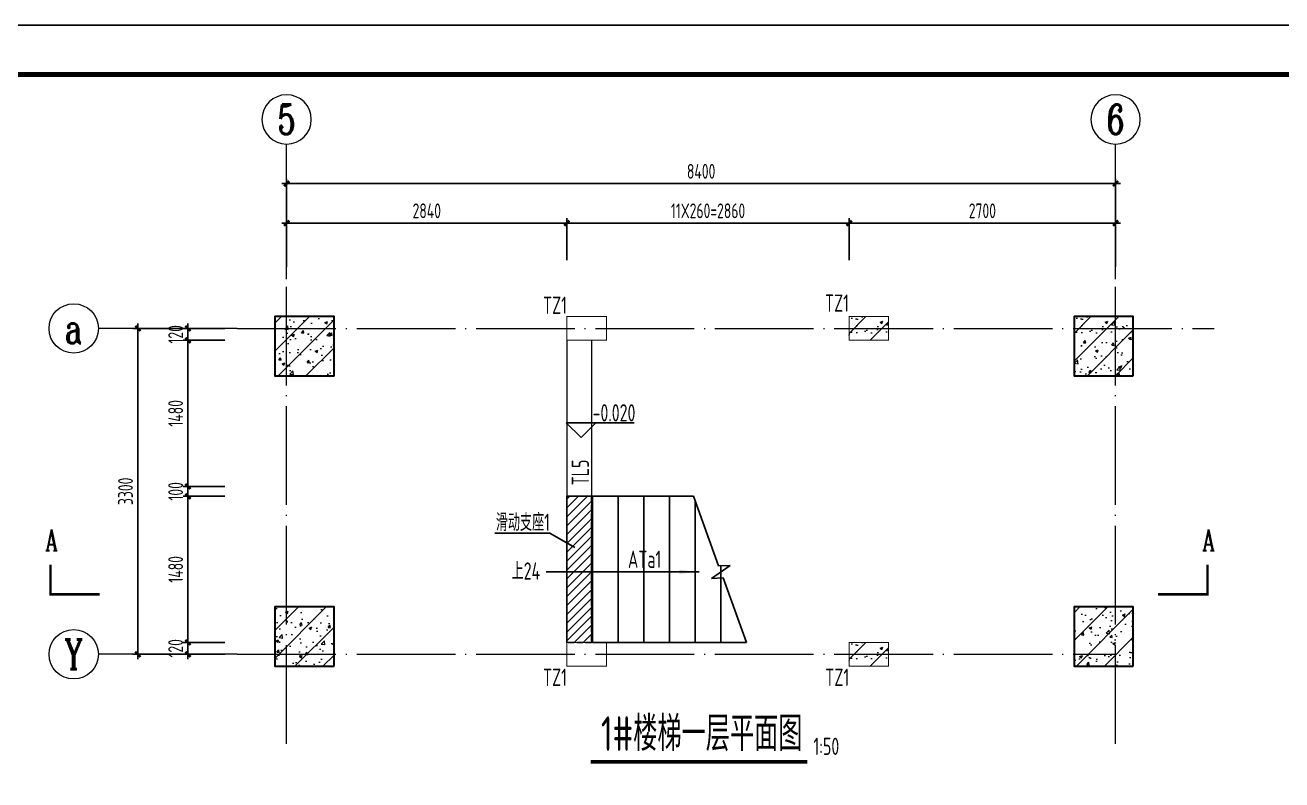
# Model space of a CAD drawing. Extents: x 56246 to 893198, y -950445 to -423535.
# Drawn here: x 198118 to 210853, y -467798 to -460155 of the extents above; entities that cross this region are included whole.
import ezdxf
from ezdxf.enums import TextEntityAlignment as Align

# ---------------------------------------------------------------- set-up
doc = ezdxf.new("R2010")
doc.units = 0
doc.header["$LTSCALE"] = 500
for name, pattern in [('CONTINOUS', [0]), ('DASH', [0.35, 0.25, -0.1]), ('DOTE', [2.42, 2, -0.2, 0.02, -0.2])]:
    doc.linetypes.add(name, pattern=pattern)
for name, color, linetype, lineweight in [('0S-板-上层柱线', 6, 'Continuous', 18), ('0S-柱-线', 50, 'Continuous', 30), ('0S-梁-线', 5, 'Continuous', 18), ('0S-楼梯-文字', 4, 'Continuous', 20), ('0S-轴线', 1, 'DOTE', 13), ('0S-轴线尺寸', 6, 'CONTINOUS', 18), ('0S-轴线编号', 6, 'CONTINOUS', 18), ('上层柱线', 6, 'Continuous', 18)]:
    doc.layers.add(name, color=color, linetype=linetype, lineweight=lineweight)
for name, color, linetype in [('PUB_DIM', 3, 'Continuous'), ('STAIR', 4, 'Continuous'), ('T-TK', 157, 'Continuous'), ('TEXT_LT', 90, 'Continuous'), ('照明平面标注层', 111, 'Continuous')]:
    doc.layers.add(name, color=color, linetype=linetype)
doc.styles.add('_TCH_LABEL', font='COMPLEX', dxfattribs={"bigfont": 'GBCBIG'})
doc.styles.add('TSSD_Axis', font='complex.shx', dxfattribs={"width": 0.7, "bigfont": 'hztxt.shx'})
doc.styles.add('TSSD_DIMENSION', font='tssdeng.shx', dxfattribs={"width": 0.7, "bigfont": 'Hztxt.shx'})
doc.styles.add('TSSD_Rein', font='Tssdeng.shx', dxfattribs={"width": 0.7, "bigfont": 'hztxt.shx'})
doc.dimstyles.new('TSSD_50_50', dxfattribs={"dimtxt": 150, "dimasz": 50, "dimexe": 50, "dimexo": 125, "dimgap": 50, "dimtad": 1, "dimdec": 0, "dimzin": 0, "dimdsep": 46, "dimtxsty": 'TSSD_DIMENSION', "dimblk": 'ARCHTICK', "dimblk1": 'ARCHTICK', "dimblk2": 'ARCHTICK', "dimcen": 0, "dimdle": 50, "dimclrt": 7, "dimadec": 0, "dimazin": 0, "dimtfac": 1, "dimtdec": 0, "dimtix": 1, "dimtmove": 2, "dimatfit": 3, "dimfxl": 1, "dimtolj": 1, "dimtzin": 0, "dimarcsym": 0})
pattern_1 = [(45, (-168073.16, -20701.86), (-141.421356, 141.421356), []), (50, (-168073.16, -20701.86), (286.90407, -25.10085), [30, -330]), (355, (-168073.16, -20701.86), (-55.50053, 300.87685), [24, -264]), (100.4514, (-168049.25, -20703.95), (231.40375, 275.77582), [25.49608, -280.45684]), (46.1842, (-168073.16, -20621.86), (426.89642, -66.2076), [45, -495]), (96.6356, (-168037.6, -20627.4), (373.86508, 389.64715), [38.2441, -420.6852]), (351.1842, (-168073.16, -20621.86), (373.86478, 389.64744), [36, -396]), (21, (-168033.16, -20641.86), (238.76282, -161.04756), [30, -330]), (326, (-168033.16, -20641.86), (97.32613, 290.06002), [24, -264]), (71.4514, (-168013.26, -20655.28), (336.08905, 129.0122), [25.49608, -280.45684]), (37.5, (-168073.16, -20701.86), (4.863942, 133.157542), [2, -260.8, 2, -268, 2, -265]), (7.5, (-168073.16, -20701.86), (105.227815, 157.764685), [2, -152.8, 2, -254.8, 2, -101]), (327.5, (-168162.36, -20701.86), (213.528974, -9.021949), [2, -100, 2, -312, 2, -414]), (317.5, (-168202.36, -20701.86), (233.27447, 40.04199), [2, -130, 2, -207.2, 2, -294])]

# ---------------------------------------------------------------- blocks, each defined once
blk = doc.blocks.new('A0-DWF')
at = {"layer": 'T-TK'}
blk.add_line((0, 0), (118900, 0), dxfattribs=at)
at = {"layer": 'T-TK', "const_width": 100}
blk.add_lwpolyline([(2500, -83100), (117900, -83100), (117900, -1000), (2500, -1000)], close=True, dxfattribs=at)
blk = doc.blocks.new('ts_axno')
at = {"color": 0, "linetype": 'ByBlock', "lineweight": -2}
blk.add_circle((0, 0), 0.5, dxfattribs=at)
at = {"color": 0, "linetype": 'ByBlock', "lineweight": -2, "style": 'TSSD_Axis', "width": 0.7}
blk.add_attdef('A', text='', height=0.6, dxfattribs=at).set_placement((0, 0), align=Align.MIDDLE_CENTER)
blk = doc.blocks.new('_ArchTick')
at = {"color": 0, "linetype": 'ByBlock', "const_width": 0.5}
blk.add_lwpolyline([(-0.53, -0.53), (0.53, 0.53)], dxfattribs=at)
blk = doc.blocks.new('*D148')
at = {"layer": '0S-轴线尺寸', "color": 0, "lineweight": -2, "transparency": 16777216}
for p, q in [((200718, -461760), (209218, -461760)), ((200768, -462601), (200768, -461710)), ((209168, -462601), (209168, -461710))]:
    blk.add_line(p, q, dxfattribs=at)
at = {"layer": 'Defpoints', "color": 0, "transparency": 16777216}
for p in [(209168, -461760), (200768, -462726), (209168, -462726)]:
    blk.add_point(p, dxfattribs=at)
at = {"layer": '0S-轴线尺寸', "color": 0, "lineweight": -2, "transparency": 16777216, "xscale": 50, "yscale": 50, "zscale": 50, "rotation": 180}
blk.add_blockref('_ArchTick', (200768, -461760), dxfattribs=at)
at = {"layer": '0S-轴线尺寸', "color": 0, "lineweight": -2, "transparency": 16777216, "xscale": 50, "yscale": 50, "zscale": 50}
blk.add_blockref('_ArchTick', (209168, -461760), dxfattribs=at)
at = {"layer": '0S-轴线尺寸', "color": 7, "transparency": 16777216, "insert": (204968, -461635), "char_height": 150, "attachment_point": 5, "style": 'TSSD_DIMENSION'}
blk.add_mtext('\\A1;8400', dxfattribs=at)
blk = doc.blocks.new('*D149')
at = {"layer": '0S-轴线尺寸', "color": 0, "lineweight": -2, "transparency": 16777216}
for p, q in [((200143, -463226), (199210, -463226)), ((199260, -466576), (199260, -463176)), ((200143, -466526), (199210, -466526))]:
    blk.add_line(p, q, dxfattribs=at)
at = {"layer": 'Defpoints', "color": 0, "transparency": 16777216}
for p in [(199260, -463226), (200268, -463226), (200268, -466526)]:
    blk.add_point(p, dxfattribs=at)
at = {"layer": '0S-轴线尺寸', "color": 0, "lineweight": -2, "transparency": 16777216, "xscale": 50, "yscale": 50, "zscale": 50}
for p, rotation in [((199260, -463226), 90), ((199260, -466526), 270)]:
    blk.add_blockref('_ArchTick', p, dxfattribs=dict(at, rotation=rotation))
at = {"layer": '0S-轴线尺寸', "color": 7, "transparency": 16777216, "insert": (199135, -464876), "char_height": 150, "attachment_point": 5, "rotation": 90, "style": 'TSSD_DIMENSION'}
blk.add_mtext('\\A1;3300', dxfattribs=at)
blk = doc.blocks.new('*D143')
at = {"layer": '0S-轴线尺寸', "color": 0, "lineweight": -2, "transparency": 16777216}
for p, q in [((200143, -464926), (199718, -464926)), ((199768, -464876), (199768, -466456)), ((200143, -466406), (199718, -466406))]:
    blk.add_line(p, q, dxfattribs=at)
at = {"layer": 'Defpoints', "color": 0, "transparency": 16777216}
for p in [(200268, -464926), (199768, -466406), (200268, -466406)]:
    blk.add_point(p, dxfattribs=at)
at = {"layer": '0S-轴线尺寸', "color": 0, "lineweight": -2, "transparency": 16777216, "xscale": 50, "yscale": 50, "zscale": 50}
for p, rotation in [((199768, -464926), 90), ((199768, -466406), 270)]:
    blk.add_blockref('_ArchTick', p, dxfattribs=dict(at, rotation=rotation))
at = {"layer": '0S-轴线尺寸', "color": 7, "transparency": 16777216, "insert": (199643, -465666), "char_height": 150, "attachment_point": 5, "rotation": 90, "style": 'TSSD_DIMENSION'}
blk.add_mtext('\\A1;1480', dxfattribs=at)
blk = doc.blocks.new('*D144')
at = {"layer": '0S-轴线尺寸', "color": 0, "lineweight": -2, "transparency": 16777216}
for p, q in [((199768, -466406), (199768, -466356)), ((200143, -466406), (199718, -466406)), ((199768, -466406), (199768, -466526)), ((200143, -466526), (199718, -466526)), ((199768, -466526), (199768, -466576))]:
    blk.add_line(p, q, dxfattribs=at)
at = {"layer": 'Defpoints', "color": 0, "transparency": 16777216}
for p in [(200268, -466406), (199768, -466526), (200268, -466526)]:
    blk.add_point(p, dxfattribs=at)
at = {"layer": '0S-轴线尺寸', "color": 0, "lineweight": -2, "transparency": 16777216, "xscale": 50, "yscale": 50, "zscale": 50}
for p, rotation in [((199768, -466406), 270), ((199768, -466526), 90)]:
    blk.add_blockref('_ArchTick', p, dxfattribs=dict(at, rotation=rotation))
at = {"layer": '0S-轴线尺寸', "color": 7, "transparency": 16777216, "insert": (199643, -466466), "char_height": 150, "attachment_point": 5, "rotation": 90, "style": 'TSSD_DIMENSION'}
blk.add_mtext('\\A1;120', dxfattribs=at)
blk = doc.blocks.new('*D145')
at = {"layer": '0S-轴线尺寸', "color": 0, "lineweight": -2, "transparency": 16777216}
for p, q in [((200143, -463226), (199718, -463226)), ((199768, -463226), (199768, -463176)), ((199768, -463226), (199768, -463346)), ((200143, -463346), (199718, -463346)), ((199768, -463346), (199768, -463396))]:
    blk.add_line(p, q, dxfattribs=at)
at = {"layer": 'Defpoints', "color": 0, "transparency": 16777216}
for p in [(200268, -463226), (199768, -463346), (200268, -463346)]:
    blk.add_point(p, dxfattribs=at)
at = {"layer": '0S-轴线尺寸', "color": 0, "lineweight": -2, "transparency": 16777216, "xscale": 50, "yscale": 50, "zscale": 50}
for p, rotation in [((199768, -463226), 270), ((199768, -463346), 90)]:
    blk.add_blockref('_ArchTick', p, dxfattribs=dict(at, rotation=rotation))
at = {"layer": '0S-轴线尺寸', "color": 7, "transparency": 16777216, "insert": (199643, -463286), "char_height": 150, "attachment_point": 5, "rotation": 90, "style": 'TSSD_DIMENSION'}
blk.add_mtext('\\A1;120', dxfattribs=at)
blk = doc.blocks.new('*D146')
at = {"layer": '0S-轴线尺寸', "color": 0, "lineweight": -2, "transparency": 16777216}
for p, q in [((200143, -464826), (199718, -464826)), ((199768, -464826), (199768, -464776)), ((199768, -464826), (199768, -464926)), ((200143, -464926), (199718, -464926)), ((199768, -464926), (199768, -464976))]:
    blk.add_line(p, q, dxfattribs=at)
at = {"layer": 'Defpoints', "color": 0, "transparency": 16777216}
for p in [(200268, -464826), (199768, -464926), (200268, -464926)]:
    blk.add_point(p, dxfattribs=at)
at = {"layer": '0S-轴线尺寸', "color": 0, "lineweight": -2, "transparency": 16777216, "xscale": 50, "yscale": 50, "zscale": 50}
for p, rotation in [((199768, -464826), 270), ((199768, -464926), 90)]:
    blk.add_blockref('_ArchTick', p, dxfattribs=dict(at, rotation=rotation))
at = {"layer": '0S-轴线尺寸', "color": 7, "transparency": 16777216, "insert": (199643, -464876), "char_height": 150, "attachment_point": 5, "rotation": 90, "style": 'TSSD_DIMENSION'}
blk.add_mtext('\\A1;100', dxfattribs=at)
blk = doc.blocks.new('*D147')
at = {"layer": '0S-轴线尺寸', "color": 0, "lineweight": -2, "transparency": 16777216}
for p, q in [((199768, -463296), (199768, -464876)), ((200143, -463346), (199718, -463346)), ((200143, -464826), (199718, -464826))]:
    blk.add_line(p, q, dxfattribs=at)
at = {"layer": 'Defpoints', "color": 0, "transparency": 16777216}
for p in [(200268, -463346), (199768, -464826), (200268, -464826)]:
    blk.add_point(p, dxfattribs=at)
at = {"layer": '0S-轴线尺寸', "color": 0, "lineweight": -2, "transparency": 16777216, "xscale": 50, "yscale": 50, "zscale": 50}
for p, rotation in [((199768, -463346), 90), ((199768, -464826), 270)]:
    blk.add_blockref('_ArchTick', p, dxfattribs=dict(at, rotation=rotation))
at = {"layer": '0S-轴线尺寸', "color": 7, "transparency": 16777216, "insert": (199643, -464086), "char_height": 150, "attachment_point": 5, "rotation": 90, "style": 'TSSD_DIMENSION'}
blk.add_mtext('\\A1;1480', dxfattribs=at)
blk = doc.blocks.new('_ARROW')
blk.add_solid([(0, 0), (-1, 0.1), (-1, -0.1)])
blk = doc.blocks.new('*D152')
at = {"layer": '0S-轴线尺寸', "color": 0, "lineweight": -2, "transparency": 16777216}
for p, q in [((203608, -462535), (203608, -462110)), ((206468, -462535), (206468, -462110)), ((206518, -462160), (203558, -462160))]:
    blk.add_line(p, q, dxfattribs=at)
at = {"layer": 'Defpoints', "color": 0, "transparency": 16777216}
for p in [(203608, -462160), (203608, -462660), (206468, -462660)]:
    blk.add_point(p, dxfattribs=at)
at = {"layer": '0S-轴线尺寸', "color": 0, "lineweight": -2, "transparency": 16777216, "xscale": 50, "yscale": 50, "zscale": 50, "rotation": 180}
blk.add_blockref('_ArchTick', (203608, -462160), dxfattribs=at)
at = {"layer": '0S-轴线尺寸', "color": 0, "lineweight": -2, "transparency": 16777216, "xscale": 50, "yscale": 50, "zscale": 50}
blk.add_blockref('_ArchTick', (206468, -462160), dxfattribs=at)
at = {"layer": '0S-轴线尺寸', "color": 7, "transparency": 16777216, "insert": (205038, -462035), "char_height": 150, "attachment_point": 5, "style": 'TSSD_DIMENSION'}
blk.add_mtext('\\A1;11X260=2860', dxfattribs=at)
blk = doc.blocks.new('*D150')
at = {"layer": '0S-轴线尺寸', "color": 0, "lineweight": -2, "transparency": 16777216}
for p, q in [((200768, -462535), (200768, -462110)), ((203608, -462535), (203608, -462110)), ((203658, -462160), (200718, -462160))]:
    blk.add_line(p, q, dxfattribs=at)
at = {"layer": 'Defpoints', "color": 0, "transparency": 16777216}
for p in [(200768, -462160), (200768, -462660), (203608, -462660)]:
    blk.add_point(p, dxfattribs=at)
at = {"layer": '0S-轴线尺寸', "color": 0, "lineweight": -2, "transparency": 16777216, "xscale": 50, "yscale": 50, "zscale": 50, "rotation": 180}
blk.add_blockref('_ArchTick', (200768, -462160), dxfattribs=at)
at = {"layer": '0S-轴线尺寸', "color": 0, "lineweight": -2, "transparency": 16777216, "xscale": 50, "yscale": 50, "zscale": 50}
blk.add_blockref('_ArchTick', (203608, -462160), dxfattribs=at)
at = {"layer": '0S-轴线尺寸', "color": 7, "transparency": 16777216, "insert": (202188, -462035), "char_height": 150, "attachment_point": 5, "style": 'TSSD_DIMENSION'}
blk.add_mtext('\\A1;2840', dxfattribs=at)
blk = doc.blocks.new('*D151')
at = {"layer": '0S-轴线尺寸', "color": 0, "lineweight": -2, "transparency": 16777216}
for p, q in [((206468, -462535), (206468, -462110)), ((209168, -462535), (209168, -462110)), ((209218, -462160), (206418, -462160))]:
    blk.add_line(p, q, dxfattribs=at)
at = {"layer": 'Defpoints', "color": 0, "transparency": 16777216}
for p in [(206468, -462160), (206468, -462660), (209168, -462660)]:
    blk.add_point(p, dxfattribs=at)
at = {"layer": '0S-轴线尺寸', "color": 0, "lineweight": -2, "transparency": 16777216, "xscale": 50, "yscale": 50, "zscale": 50, "rotation": 180}
blk.add_blockref('_ArchTick', (206468, -462160), dxfattribs=at)
at = {"layer": '0S-轴线尺寸', "color": 0, "lineweight": -2, "transparency": 16777216, "xscale": 50, "yscale": 50, "zscale": 50}
blk.add_blockref('_ArchTick', (209168, -462160), dxfattribs=at)
at = {"layer": '0S-轴线尺寸', "color": 7, "transparency": 16777216, "insert": (207818, -462035), "char_height": 150, "attachment_point": 5, "style": 'TSSD_DIMENSION'}
blk.add_mtext('\\A1;2700', dxfattribs=at)

msp = doc.modelspace()

# ---------------------------------------------------------------- hatches: boundary and pattern name
h = msp.add_hatch()
h.set_pattern_fill('ANSI31', color=256, scale=20)
h.set_pattern_definition([(45, (249680.085, -266397.484), (-44.90128, 44.90128), [])])
h.paths.add_polyline_path([(203607.7478, -466406.3148), (203607.7478, -464926.3148), (203857.7478, -464926.3148), (203857.7478, -466406.3148)])
at = {"layer": '上层柱线'}
h = msp.add_hatch(dxfattribs=at)
h.set_pattern_fill('钢筋混凝土', color=256, scale=40, pattern_type=2)
h.set_pattern_definition(pattern_1)
h.paths.add_polyline_path([(201247.7478, -463706.3148), (201247.7478, -463106.3148), (200647.7478, -463106.3148), (200647.7478, -463706.3148)])
h = msp.add_hatch(dxfattribs=at)
h.set_pattern_fill('钢筋混凝土', color=256, scale=40, pattern_type=2)
h.set_pattern_definition([(45, (-170353.16, -20701.86), (-141.421356, 141.421356), []), (50, (-170353.16, -20701.86), (286.90407, -25.10085), [30, -330]), (355, (-170353.16, -20701.86), (-55.50053, 300.87685), [24, -264]), (100.4514, (-170329.25, -20703.95), (231.40375, 275.77582), [25.49608, -280.45684]), (46.1842, (-170353.16, -20621.86), (426.89642, -66.2076), [45, -495]), (96.6356, (-170317.6, -20627.4), (373.86508, 389.64715), [38.2441, -420.6852]), (351.1842, (-170353.16, -20621.86), (373.86478, 389.64744), [36, -396]), (21, (-170313.16, -20641.86), (238.76282, -161.04756), [30, -330]), (326, (-170313.16, -20641.86), (97.32613, 290.06002), [24, -264]), (71.4514, (-170293.26, -20655.28), (336.08905, 129.0122), [25.49608, -280.45684]), (37.5, (-170353.16, -20701.86), (4.863942, 133.157542), [2, -260.8, 2, -268, 2, -265]), (7.5, (-170353.16, -20701.86), (105.227815, 157.764685), [2, -152.8, 2, -254.8, 2, -101]), (327.5, (-170442.36, -20701.86), (213.528974, -9.021949), [2, -100, 2, -312, 2, -414]), (317.5, (-170482.36, -20701.86), (233.27447, 40.04199), [2, -130, 2, -207.2, 2, -294])])
h.paths.add_polyline_path([(206867.7478, -463346.3148), (206867.7478, -463106.3148), (206467.7478, -463106.3148), (206467.7478, -463346.3148)])
h = msp.add_hatch(dxfattribs=at)
h.set_pattern_fill('钢筋混凝土', color=256, scale=40, pattern_type=2)
h.set_pattern_definition(pattern_1)
h.paths.add_polyline_path([(209347.7478, -463706.3148), (209347.7478, -463106.3148), (208747.7478, -463106.3148), (208747.7478, -463706.3148)])
h = msp.add_hatch(dxfattribs=at)
h.set_pattern_fill('钢筋混凝土', color=256, scale=40, pattern_type=2)
h.set_pattern_definition(pattern_1)
h.paths.add_polyline_path([(201247.7478, -466646.3148), (201247.7478, -466046.3148), (200647.7478, -466046.3148), (200647.7478, -466646.3148)])
h = msp.add_hatch(dxfattribs=at)
h.set_pattern_fill('钢筋混凝土', color=256, scale=40, pattern_type=2)
h.set_pattern_definition(pattern_1)
h.paths.add_polyline_path([(209347.7478, -466646.3148), (209347.7478, -466046.3148), (208747.7478, -466046.3148), (208747.7478, -466646.3148)])
h = msp.add_hatch(dxfattribs=at)
h.set_pattern_fill('钢筋混凝土', color=256, scale=40, pattern_type=2)
h.set_pattern_definition([(45, (-170353.16, -24001.86), (-141.421356, 141.421356), []), (50, (-170353.16, -24001.86), (286.90407, -25.10085), [30, -330]), (355, (-170353.16, -24001.86), (-55.50053, 300.87685), [24, -264]), (100.4514, (-170329.25, -24003.95), (231.40375, 275.77582), [25.49608, -280.45684]), (46.1842, (-170353.16, -23921.86), (426.89642, -66.2076), [45, -495]), (96.6356, (-170317.6, -23927.4), (373.86508, 389.64715), [38.2441, -420.6852]), (351.1842, (-170353.16, -23921.86), (373.86478, 389.64744), [36, -396]), (21, (-170313.16, -23941.86), (238.76282, -161.04756), [30, -330]), (326, (-170313.16, -23941.86), (97.32613, 290.06002), [24, -264]), (71.4514, (-170293.26, -23955.28), (336.08905, 129.0122), [25.49608, -280.45684]), (37.5, (-170353.16, -24001.86), (4.863942, 133.157542), [2, -260.8, 2, -268, 2, -265]), (7.5, (-170353.16, -24001.86), (105.227815, 157.764685), [2, -152.8, 2, -254.8, 2, -101]), (327.5, (-170442.36, -24001.86), (213.528974, -9.021949), [2, -100, 2, -312, 2, -414]), (317.5, (-170482.36, -24001.86), (233.27447, 40.04199), [2, -130, 2, -207.2, 2, -294])])
h.paths.add_polyline_path([(206867.7478, -466646.3148), (206867.7478, -466406.3148), (206467.7478, -466406.3148), (206467.7478, -466646.3148)])

# ---------------------------------------------------------------- linework, layer by layer
at = {"linetype": 'DASH', "ltscale": 0.5}
msp.add_lwpolyline([(203607.7478, -466406.3148), (203607.7478, -464926.3148), (203857.7478, -464926.3148), (203857.7478, -466406.3148)], close=True, dxfattribs=at)
at = {"layer": '0S-板-上层柱线', "const_width": 10}
for points in [[(203607.7478, -463346.3148), (203607.7478, -463106.3148), (204007.7478, -463106.3148), (204007.7478, -463346.3148)], [(206467.7478, -463346.3148), (206467.7478, -463106.3148), (206867.7478, -463106.3148), (206867.7478, -463346.3148)], [(203607.7478, -466646.3148), (203607.7478, -466406.3148), (204007.7478, -466406.3148), (204007.7478, -466646.3148)], [(206467.7478, -466646.3148), (206467.7478, -466406.3148), (206867.7478, -466406.3148), (206867.7478, -466646.3148)]]:
    msp.add_lwpolyline(points, close=True, dxfattribs=at)
at = {"layer": '0S-柱-线'}
for points in [[(201247.7478, -463706.3148), (201247.7478, -463106.3148), (200647.7478, -463106.3148), (200647.7478, -463706.3148)], [(209347.7478, -463706.3148), (209347.7478, -463106.3148), (208747.7478, -463106.3148), (208747.7478, -463706.3148)], [(201247.7478, -466646.3148), (201247.7478, -466046.3148), (200647.7478, -466046.3148), (200647.7478, -466646.3148)], [(209347.7478, -466646.3148), (209347.7478, -466046.3148), (208747.7478, -466046.3148), (208747.7478, -466646.3148)]]:
    msp.add_lwpolyline(points, close=True, dxfattribs=at)
at = {"layer": '0S-梁-线'}
for p, q in [((203607.7478, -463346.3148), (203607.7478, -466406.3148)), ((203857.7478, -463346.3148), (203857.7478, -466406.3148))]:
    msp.add_line(p, q, dxfattribs=at)
at = {"layer": '0S-楼梯-文字'}
for points, const_width in [([(198873.8737, -465918.8471), (198373.8737, -465918.8471), (198373.8737, -465618.8471)], 25), ([(210099.211, -465618.8471), (210099.211, -465918.8471), (209599.211, -465918.8471)], 25), ([(203848.4031, -467615.6744), (206044.3553, -467615.6744)], 35)]:
    msp.add_lwpolyline(points, dxfattribs=dict(at, const_width=const_width))
at = {"layer": '0S-轴线'}
for p, q in [((200767.7478, -467433.566), (200767.7478, -462726.3148)), ((209167.7478, -467433.566), (209167.7478, -462726.3148)), ((200267.7478, -463226.3148), (210167.7478, -463226.3148)), ((200267.7478, -466526.3148), (209167.7478, -466526.3148))]:
    msp.add_line(p, q, dxfattribs=at)
at = {"layer": '0S-轴线编号'}
for p, q in [((200767.7478, -462726.3148), (200767.7478, -461359.5276)), ((209167.7478, -462726.3148), (209167.7478, -461359.5276)), ((200267.7478, -463226.3148), (198860.1375, -463226.3148)), ((200267.7478, -466526.3148), (198860.1375, -466526.3148))]:
    msp.add_line(p, q, dxfattribs=at)
at = {"layer": 'PUB_DIM'}
for p, q in [((203750.9101, -464331.6497), (203600.9101, -464181.6497)), ((203600.9101, -464181.6497), (203900.9101, -464181.6497)), ((203900.9101, -464181.6497), (203750.9101, -464331.6497)), ((203750.9101, -464181.6497), (204290.9101, -464181.6497))]:
    msp.add_line(p, q, dxfattribs=at)
msp.add_lwpolyline([(204948.3295, -465691.3148), (203397.0389, -465691.3148)], dxfattribs=at)
at = {"layer": 'STAIR'}
for p, q in [((203607.7478, -464926.3148), (204889.5659, -464926.3148)), ((203607.7478, -464926.3148), (203607.7478, -466406.3148)), ((203867.7478, -464926.3148), (203867.7478, -466406.3148)), ((204127.7478, -464926.3148), (204127.7478, -466406.3148)), ((204387.7478, -464926.3148), (204387.7478, -466406.3148)), ((204647.7478, -464926.3148), (204647.7478, -466406.3148)), ((204889.5659, -464926.3148), (205145.5345, -465630.2282)), ((204907.7478, -464976.3148), (204907.7478, -466406.3148)), ((205260.8728, -465625.5293), (205074.6228, -465757.1004)), ((205145.5345, -465630.2282), (205260.8728, -465625.5293)), ((205167.7478, -465629.3233), (205167.7478, -466406.3148)), ((205074.6228, -465757.1004), (205189.9611, -465752.4014)), ((205189.9611, -465752.4014), (205427.7478, -466406.3148)), ((205427.7478, -466406.3148), (203867.7478, -466406.3148))]:
    msp.add_line(p, q, dxfattribs=at)
at = {"layer": 'TEXT_LT'}
msp.add_lwpolyline([(203689.5537, -465445.6259), (203436.2817, -465300.8928), (202875.903, -465300.8928)], dxfattribs=at)
at = {"layer": '上层柱线'}
for points in [[(201247.7478, -463706.3148), (201247.7478, -463106.3148), (200647.7478, -463106.3148), (200647.7478, -463706.3148)], [(209347.7478, -463706.3148), (209347.7478, -463106.3148), (208747.7478, -463106.3148), (208747.7478, -463706.3148)], [(201247.7478, -466646.3148), (201247.7478, -466046.3148), (200647.7478, -466046.3148), (200647.7478, -466646.3148)], [(209347.7478, -466646.3148), (209347.7478, -466046.3148), (208747.7478, -466046.3148), (208747.7478, -466646.3148)]]:
    msp.add_lwpolyline(points, close=True, dxfattribs=at)

# ---------------------------------------------------------------- block references
at = {"layer": '0S-轴线编号'}
ref = msp.add_blockref('ts_axno', (200767.7473, -461109.5276), dxfattribs=dict(at, xscale=-500, yscale=500, zscale=500, rotation=180))
ref.add_attrib('5', '5', dxfattribs={"height": 300, "style": 'TSSD_Axis', "width": 0.7}).set_placement((200767.7473, -461109.5276), align=Align.MIDDLE_CENTER)
ref = msp.add_blockref('ts_axno', (209167.7478, -461109.5276), dxfattribs=dict(at, xscale=-500, yscale=500, zscale=500, rotation=180))
ref.add_attrib('6', '6', dxfattribs={"height": 300, "style": 'TSSD_Axis', "width": 0.7}).set_placement((209167.7478, -461109.5276), align=Align.MIDDLE_CENTER)
ref = msp.add_blockref('ts_axno', (198610.1375, -463226.3148), dxfattribs=dict(at, xscale=500, yscale=500, zscale=500))
ref.add_attrib('Y', 'a', dxfattribs={"height": 300, "style": 'TSSD_Axis', "width": 0.7}).set_placement((198610.1375, -463226.3148), align=Align.MIDDLE_CENTER)
ref = msp.add_blockref('ts_axno', (198610.1375, -466526.3148), dxfattribs=dict(at, xscale=500, yscale=500, zscale=500))
ref.add_attrib('Y', 'Y', dxfattribs={"height": 300, "style": 'TSSD_Axis', "width": 0.7}).set_placement((198610.1375, -466526.3148), align=Align.MIDDLE_CENTER)
at = {"layer": 'PUB_DIM', "xscale": 200, "yscale": 200, "zscale": 200}
msp.add_blockref('_ARROW', (204948.3295, -465691.3148), dxfattribs=at)
at = {"layer": '照明平面标注层', "xscale": 0.5, "yscale": 0.5, "zscale": 0.5}
msp.add_blockref('A0-DWF', (189963.4361, -460154.8059), dxfattribs=at)

# ---------------------------------------------------------------- texts
at = {"layer": '0S-楼梯-文字'}
for s, height, style, width, p in [('TZ1', 175, 'TSSD_Rein', 0.7, (203365.81, -463079.0745)), ('TZ1', 175, 'TSSD_Rein', 0.7, (206223.2713, -463057.5419)), ('A', 212.5, '_TCH_LABEL', 0.705882, (198320.3022, -465475.0971)), ('A', 212.5, '_TCH_LABEL', 0.705882, (210045.6396, -465475.0971)), ('上24', 175, 'TSSD_Rein', 0.7, (203047.4503, -465770.525)), ('TZ1', 175, 'TSSD_Rein', 0.7, (203365.81, -466846.9868)), ('TZ1', 175, 'TSSD_Rein', 0.7, (206225.81, -466846.9868)), ('1#楼梯一层平面图', 350, 'TSSD_DIMENSION', 0.7, (203952.8861, -467504.946)), ('1:50', 175, 'TSSD_Rein', 0.7, (206106.0085, -467545.6744))]:
    msp.add_text(s, height=height, dxfattribs=dict(at, style=style, width=width)).set_placement(p)
at = {"layer": '0S-楼梯-文字', "style": 'TSSD_Rein', "width": 0.7}
msp.add_text('-0.020', height=175, dxfattribs=at).set_placement((204085.0125, -464080.7975), align=Align.MIDDLE)
msp.add_text('TL5', height=175, rotation=90, dxfattribs=at).set_placement((203830.684, -464815.4703))
at = {"layer": 'TEXT_LT', "style": 'TSSD_Rein', "width": 0.7}
msp.add_text('滑动支座1', height=175, rotation=0.00000003, dxfattribs=at).set_placement((202887.6523, -465277.0857, 33.9))
msp.add_text('ATa1', height=175, dxfattribs=at).set_placement((204226.1649, -465651.303))

# ---------------------------------------------------------------- dimensions: what is measured, and where the dimension line sits
at = {"layer": '0S-轴线尺寸'}
for base, p1, p2, angle, picture, middle in [((209167.7478, -461759.5276), (200767.7478, -462726.3148), (209167.7478, -462726.3148), 180, '*D148', (204967.7478, -461634.5276)), ((199260.1375, -463226.3148), (200267.7478, -466526.3148), (200267.7478, -463226.3148), 90, '*D149', (199135.1375, -464876.3148))]:
    dim = msp.add_linear_dim(base=base, p1=p1, p2=p2, angle=angle, dimstyle='TSSD_50_50', dxfattribs=at)
    dim.commit()
    dim.dimension.update_dxf_attribs({"geometry": picture, "text_midpoint": middle})
for p1, p2, picture, middle in [((203608.2478, -462659.5276), (200768.2478, -462659.5276), '*D150', (202188.2478, -462034.5276)), ((209168.2478, -462659.5276), (206468.2478, -462659.5276), '*D151', (207818.2478, -462034.5276)), ((200267.7478, -463226.3148), (200267.7478, -463346.3148), '*D145', (199642.7478, -463286.3148)), ((200267.7478, -463346.3148), (200267.7478, -464826.3148), '*D147', (199642.7478, -464086.3148)), ((200267.7478, -464826.3148), (200267.7478, -464926.3148), '*D146', (199642.7478, -464876.3148)), ((200267.7478, -464926.3148), (200267.7478, -466406.3148), '*D143', (199642.7478, -465666.3148)), ((200267.7478, -466406.3148), (200267.7478, -466526.3148), '*D144', (199642.7478, -466466.3148))]:
    dim = msp.add_aligned_dim(p1=p1, p2=p2, distance=-500, dimstyle='TSSD_50_50', dxfattribs=at)
    dim.commit()
    dim.dimension.update_dxf_attribs({"geometry": picture, "text_midpoint": middle})
dim = msp.add_aligned_dim(p1=(206468.2478, -462659.5276), p2=(203608.2478, -462659.5276), distance=-500, text='11X260=<>', dimstyle='TSSD_50_50', dxfattribs=at)
dim.commit()
dim.dimension.update_dxf_attribs({"geometry": '*D152', "text_midpoint": (205038.2478, -462034.5276)})

doc.saveas('drawing.dxf')
